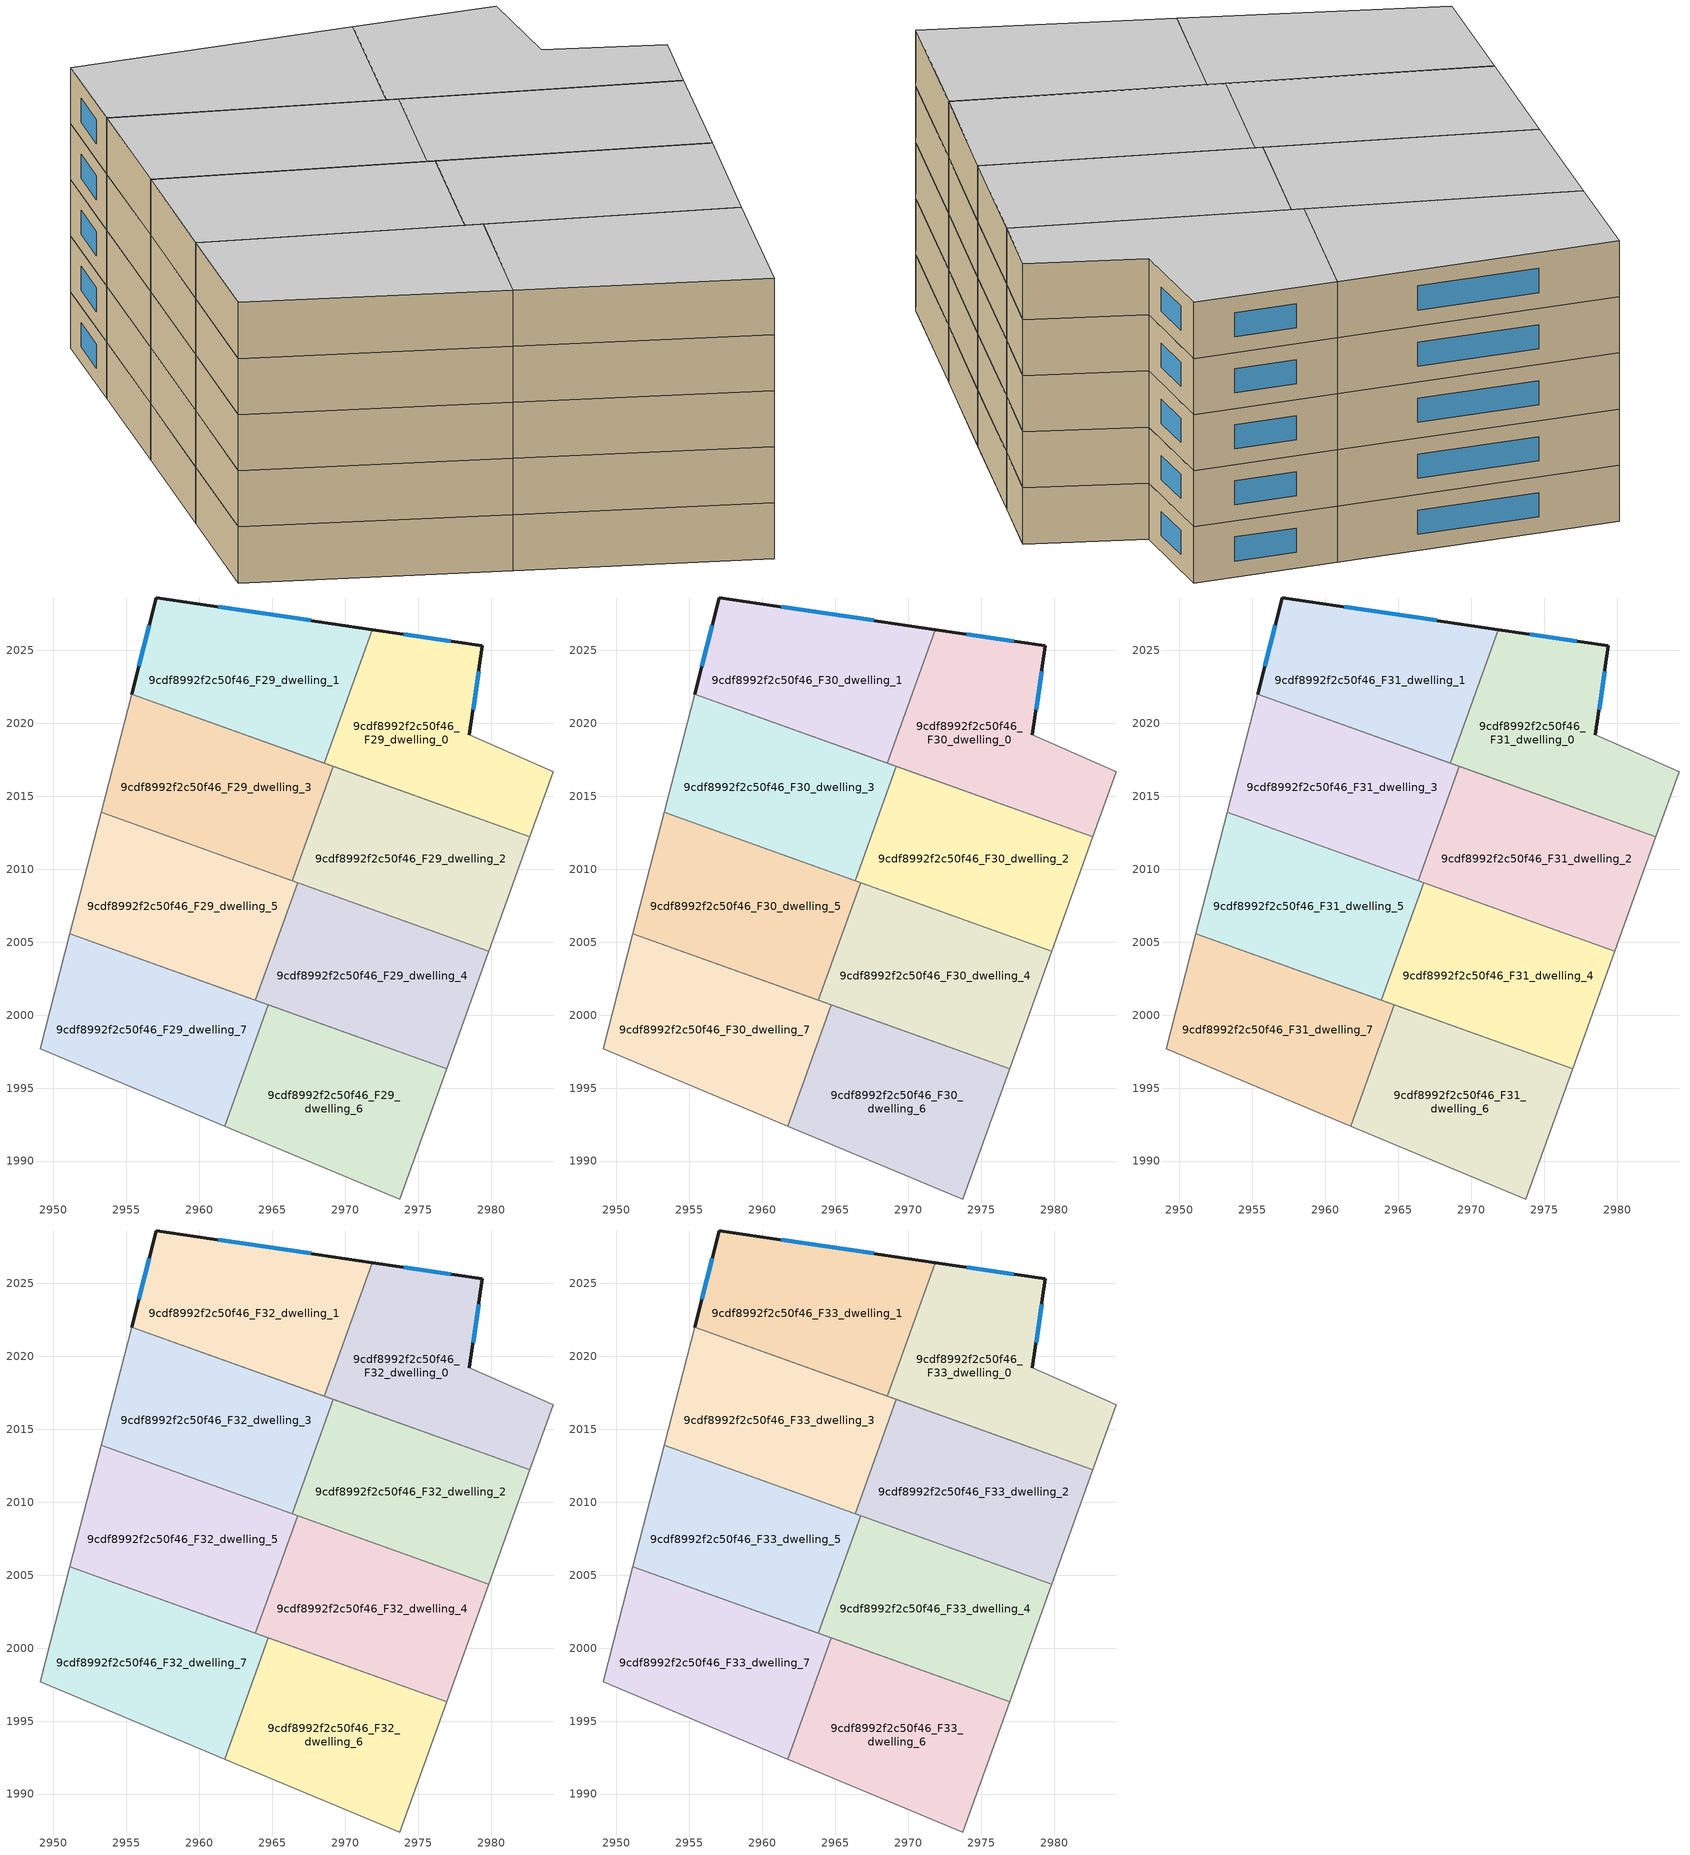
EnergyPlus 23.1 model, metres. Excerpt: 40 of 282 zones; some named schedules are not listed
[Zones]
9cdf8992f2c50f46_F29_dwelling_0
 floor to 9cdf8992f2c50f46_F28_dwelling_0 (EU_floor_Construction): 2979.39,2025.3 2978.5,2019.21 2984.23,2016.69 2982.64,2012.23 2968.57,2017.27 2971.85,2026.42 z87
 wall outside (EU_wall_Construction): 2978.5,2019.21 2979.39,2025.3 2971.85,2026.42 z87:90
 wall adiabatic (EU_wall_Construction): 2968.57,2017.27 2982.64,2012.23 2984.23,2016.69 2978.5,2019.21 z87:90
 wall to 9cdf8992f2c50f46_F29_dwelling_1 (EU_wall_Construction): 2971.85,2026.42 2968.57,2017.27 z87:90
 window (EU_Window_Construction): 2977.24,2025.62 2974.01,2026.1 / 2978.75,2020.95 2979.14,2023.56 z87.86:89.14
9cdf8992f2c50f46_F29_dwelling_1
 floor to 9cdf8992f2c50f46_F28_dwelling_1 (EU_floor_Construction): 2971.85,2026.42 2968.57,2017.27 2955.35,2022.01 2957.05,2028.62 z87
 wall outside (EU_wall_Construction): 2971.85,2026.42 2957.05,2028.62 2955.35,2022.01 z87:90
 wall adiabatic (EU_wall_Construction): 2955.35,2022.01 2968.57,2017.27 z87:90
 window (EU_Window_Construction): 2967.62,2027.05 2961.28,2028 / 2956.57,2026.73 2955.83,2023.9 z87.86:89.14
9cdf8992f2c50f46_F29_dwelling_2
 floor to 9cdf8992f2c50f46_F28_dwelling_2 (EU_floor_Construction): 2982.64,2012.23 2979.83,2004.39 2966.36,2009.21 2969.17,2017.05 z87
 wall adiabatic (EU_wall_Construction): 2966.36,2009.21 2979.83,2004.39 2982.64,2012.23 2969.17,2017.05 z87:90
 wall to 9cdf8992f2c50f46_F29_dwelling_3 (EU_wall_Construction): 2969.17,2017.05 2966.36,2009.21 z87:90
9cdf8992f2c50f46_F29_dwelling_3
 floor to 9cdf8992f2c50f46_F28_dwelling_3 (EU_floor_Construction): 2969.17,2017.05 2966.36,2009.21 2953.26,2013.91 2955.35,2022.01 z87
 wall adiabatic (EU_wall_Construction): 2969.17,2017.05 2955.35,2022.01 2953.26,2013.91 2966.36,2009.21 z87:90
9cdf8992f2c50f46_F29_dwelling_4
 floor to 9cdf8992f2c50f46_F28_dwelling_4 (EU_floor_Construction): 2979.83,2004.39 2976.94,1996.33 2963.84,2001.02 2966.73,2009.08 z87
 wall adiabatic (EU_wall_Construction): 2963.84,2001.02 2976.94,1996.33 2979.83,2004.39 2966.73,2009.08 z87:90
 wall to 9cdf8992f2c50f46_F29_dwelling_5 (EU_wall_Construction): 2966.73,2009.08 2963.84,2001.02 z87:90
9cdf8992f2c50f46_F29_dwelling_5
 floor to 9cdf8992f2c50f46_F28_dwelling_5 (EU_floor_Construction): 2966.73,2009.08 2963.84,2001.02 2951.11,2005.58 2953.26,2013.91 z87
 wall adiabatic (EU_wall_Construction): 2966.73,2009.08 2953.26,2013.91 2951.11,2005.58 2963.84,2001.02 z87:90
9cdf8992f2c50f46_F29_dwelling_6
 floor to 9cdf8992f2c50f46_F28_dwelling_6 (EU_floor_Construction): 2976.94,1996.33 2973.73,1987.37 2961.73,1992.39 2964.71,2000.71 z87
 wall adiabatic (EU_wall_Construction): 2961.73,1992.39 2973.73,1987.37 2976.94,1996.33 2964.71,2000.71 z87:90
 wall to 9cdf8992f2c50f46_F29_dwelling_7 (EU_wall_Construction): 2964.71,2000.71 2961.73,1992.39 z87:90
9cdf8992f2c50f46_F29_dwelling_7
 floor to 9cdf8992f2c50f46_F28_dwelling_7 (EU_floor_Construction): 2964.71,2000.71 2961.73,1992.39 2949.08,1997.68 2951.11,2005.58 z87
 wall adiabatic (EU_wall_Construction): 2964.71,2000.71 2951.11,2005.58 2949.08,1997.68 2961.73,1992.39 z87:90
9cdf8992f2c50f46_F30_dwelling_0
 floor to 9cdf8992f2c50f46_F29_dwelling_0 (EU_floor_Construction): 2979.39,2025.3 2978.5,2019.21 2984.23,2016.69 2982.64,2012.23 2968.57,2017.27 2971.85,2026.42 z90
 wall outside (EU_wall_Construction): 2978.5,2019.21 2979.39,2025.3 2971.85,2026.42 z90:93
 wall adiabatic (EU_wall_Construction): 2968.57,2017.27 2982.64,2012.23 2984.23,2016.69 2978.5,2019.21 z90:93
 wall to 9cdf8992f2c50f46_F30_dwelling_1 (EU_wall_Construction): 2971.85,2026.42 2968.57,2017.27 z90:93
 window (EU_Window_Construction): 2977.24,2025.62 2974.01,2026.1 / 2978.75,2020.95 2979.14,2023.56 z90.86:92.14
9cdf8992f2c50f46_F30_dwelling_1
 floor to 9cdf8992f2c50f46_F29_dwelling_1 (EU_floor_Construction): 2971.85,2026.42 2968.57,2017.27 2955.35,2022.01 2957.05,2028.62 z90
 wall outside (EU_wall_Construction): 2971.85,2026.42 2957.05,2028.62 2955.35,2022.01 z90:93
 wall adiabatic (EU_wall_Construction): 2955.35,2022.01 2968.57,2017.27 z90:93
 window (EU_Window_Construction): 2967.62,2027.05 2961.28,2028 / 2956.57,2026.73 2955.83,2023.9 z90.86:92.14
9cdf8992f2c50f46_F30_dwelling_2
 floor to 9cdf8992f2c50f46_F29_dwelling_2 (EU_floor_Construction): 2982.64,2012.23 2979.83,2004.39 2966.36,2009.21 2969.17,2017.05 z90
 wall adiabatic (EU_wall_Construction): 2966.36,2009.21 2979.83,2004.39 2982.64,2012.23 2969.17,2017.05 z90:93
 wall to 9cdf8992f2c50f46_F30_dwelling_3 (EU_wall_Construction): 2969.17,2017.05 2966.36,2009.21 z90:93
9cdf8992f2c50f46_F30_dwelling_3
 floor to 9cdf8992f2c50f46_F29_dwelling_3 (EU_floor_Construction): 2969.17,2017.05 2966.36,2009.21 2953.26,2013.91 2955.35,2022.01 z90
 wall adiabatic (EU_wall_Construction): 2969.17,2017.05 2955.35,2022.01 2953.26,2013.91 2966.36,2009.21 z90:93
9cdf8992f2c50f46_F30_dwelling_4
 floor to 9cdf8992f2c50f46_F29_dwelling_4 (EU_floor_Construction): 2979.83,2004.39 2976.94,1996.33 2963.84,2001.02 2966.73,2009.08 z90
 wall adiabatic (EU_wall_Construction): 2963.84,2001.02 2976.94,1996.33 2979.83,2004.39 2966.73,2009.08 z90:93
 wall to 9cdf8992f2c50f46_F30_dwelling_5 (EU_wall_Construction): 2966.73,2009.08 2963.84,2001.02 z90:93
9cdf8992f2c50f46_F30_dwelling_5
 floor to 9cdf8992f2c50f46_F29_dwelling_5 (EU_floor_Construction): 2966.73,2009.08 2963.84,2001.02 2951.11,2005.58 2953.26,2013.91 z90
 wall adiabatic (EU_wall_Construction): 2966.73,2009.08 2953.26,2013.91 2951.11,2005.58 2963.84,2001.02 z90:93
9cdf8992f2c50f46_F30_dwelling_6
 floor to 9cdf8992f2c50f46_F29_dwelling_6 (EU_floor_Construction): 2976.94,1996.33 2973.73,1987.37 2961.73,1992.39 2964.71,2000.71 z90
 wall adiabatic (EU_wall_Construction): 2961.73,1992.39 2973.73,1987.37 2976.94,1996.33 2964.71,2000.71 z90:93
 wall to 9cdf8992f2c50f46_F30_dwelling_7 (EU_wall_Construction): 2964.71,2000.71 2961.73,1992.39 z90:93
9cdf8992f2c50f46_F30_dwelling_7
 floor to 9cdf8992f2c50f46_F29_dwelling_7 (EU_floor_Construction): 2964.71,2000.71 2961.73,1992.39 2949.08,1997.68 2951.11,2005.58 z90
 wall adiabatic (EU_wall_Construction): 2964.71,2000.71 2951.11,2005.58 2949.08,1997.68 2961.73,1992.39 z90:93
9cdf8992f2c50f46_F31_dwelling_0
 floor to 9cdf8992f2c50f46_F30_dwelling_0 (EU_floor_Construction): 2979.39,2025.3 2978.5,2019.21 2984.23,2016.69 2982.64,2012.23 2968.57,2017.27 2971.85,2026.42 z93
 wall outside (EU_wall_Construction): 2978.5,2019.21 2979.39,2025.3 2971.85,2026.42 z93:96
 wall adiabatic (EU_wall_Construction): 2968.57,2017.27 2982.64,2012.23 2984.23,2016.69 2978.5,2019.21 z93:96
 wall to 9cdf8992f2c50f46_F31_dwelling_1 (EU_wall_Construction): 2971.85,2026.42 2968.57,2017.27 z93:96
 window (EU_Window_Construction): 2977.24,2025.62 2974.01,2026.1 / 2978.75,2020.95 2979.14,2023.56 z93.86:95.14
9cdf8992f2c50f46_F31_dwelling_1
 floor to 9cdf8992f2c50f46_F30_dwelling_1 (EU_floor_Construction): 2971.85,2026.42 2968.57,2017.27 2955.35,2022.01 2957.05,2028.62 z93
 wall outside (EU_wall_Construction): 2971.85,2026.42 2957.05,2028.62 2955.35,2022.01 z93:96
 wall adiabatic (EU_wall_Construction): 2955.35,2022.01 2968.57,2017.27 z93:96
 window (EU_Window_Construction): 2967.62,2027.05 2961.28,2028 / 2956.57,2026.73 2955.83,2023.9 z93.86:95.14
9cdf8992f2c50f46_F31_dwelling_2
 floor to 9cdf8992f2c50f46_F30_dwelling_2 (EU_floor_Construction): 2982.64,2012.23 2979.83,2004.39 2966.36,2009.21 2969.17,2017.05 z93
 wall adiabatic (EU_wall_Construction): 2966.36,2009.21 2979.83,2004.39 2982.64,2012.23 2969.17,2017.05 z93:96
 wall to 9cdf8992f2c50f46_F31_dwelling_3 (EU_wall_Construction): 2969.17,2017.05 2966.36,2009.21 z93:96
9cdf8992f2c50f46_F31_dwelling_3
 floor to 9cdf8992f2c50f46_F30_dwelling_3 (EU_floor_Construction): 2969.17,2017.05 2966.36,2009.21 2953.26,2013.91 2955.35,2022.01 z93
 wall adiabatic (EU_wall_Construction): 2969.17,2017.05 2955.35,2022.01 2953.26,2013.91 2966.36,2009.21 z93:96
9cdf8992f2c50f46_F31_dwelling_4
 floor to 9cdf8992f2c50f46_F30_dwelling_4 (EU_floor_Construction): 2979.83,2004.39 2976.94,1996.33 2963.84,2001.02 2966.73,2009.08 z93
 wall adiabatic (EU_wall_Construction): 2963.84,2001.02 2976.94,1996.33 2979.83,2004.39 2966.73,2009.08 z93:96
 wall to 9cdf8992f2c50f46_F31_dwelling_5 (EU_wall_Construction): 2966.73,2009.08 2963.84,2001.02 z93:96
9cdf8992f2c50f46_F31_dwelling_5
 floor to 9cdf8992f2c50f46_F30_dwelling_5 (EU_floor_Construction): 2966.73,2009.08 2963.84,2001.02 2951.11,2005.58 2953.26,2013.91 z93
 wall adiabatic (EU_wall_Construction): 2966.73,2009.08 2953.26,2013.91 2951.11,2005.58 2963.84,2001.02 z93:96
9cdf8992f2c50f46_F31_dwelling_6
 floor to 9cdf8992f2c50f46_F30_dwelling_6 (EU_floor_Construction): 2976.94,1996.33 2973.73,1987.37 2961.73,1992.39 2964.71,2000.71 z93
 wall adiabatic (EU_wall_Construction): 2961.73,1992.39 2973.73,1987.37 2976.94,1996.33 2964.71,2000.71 z93:96
 wall to 9cdf8992f2c50f46_F31_dwelling_7 (EU_wall_Construction): 2964.71,2000.71 2961.73,1992.39 z93:96
9cdf8992f2c50f46_F31_dwelling_7
 floor to 9cdf8992f2c50f46_F30_dwelling_7 (EU_floor_Construction): 2964.71,2000.71 2961.73,1992.39 2949.08,1997.68 2951.11,2005.58 z93
 wall adiabatic (EU_wall_Construction): 2964.71,2000.71 2951.11,2005.58 2949.08,1997.68 2961.73,1992.39 z93:96
9cdf8992f2c50f46_F32_dwelling_0
 floor to 9cdf8992f2c50f46_F31_dwelling_0 (EU_floor_Construction): 2979.39,2025.3 2978.5,2019.21 2984.23,2016.69 2982.64,2012.23 2968.57,2017.27 2971.85,2026.42 z96
 wall outside (EU_wall_Construction): 2978.5,2019.21 2979.39,2025.3 2971.85,2026.42 z96:99
 wall adiabatic (EU_wall_Construction): 2968.57,2017.27 2982.64,2012.23 2984.23,2016.69 2978.5,2019.21 z96:99
 wall to 9cdf8992f2c50f46_F32_dwelling_1 (EU_wall_Construction): 2971.85,2026.42 2968.57,2017.27 z96:99
 window (EU_Window_Construction): 2977.24,2025.62 2974.01,2026.1 / 2978.75,2020.95 2979.14,2023.56 z96.86:98.14
9cdf8992f2c50f46_F32_dwelling_1
 floor to 9cdf8992f2c50f46_F31_dwelling_1 (EU_floor_Construction): 2971.85,2026.42 2968.57,2017.27 2955.35,2022.01 2957.05,2028.62 z96
 wall outside (EU_wall_Construction): 2971.85,2026.42 2957.05,2028.62 2955.35,2022.01 z96:99
 wall adiabatic (EU_wall_Construction): 2955.35,2022.01 2968.57,2017.27 z96:99
 window (EU_Window_Construction): 2967.62,2027.05 2961.28,2028 / 2956.57,2026.73 2955.83,2023.9 z96.86:98.14
9cdf8992f2c50f46_F32_dwelling_2
 floor to 9cdf8992f2c50f46_F31_dwelling_2 (EU_floor_Construction): 2982.64,2012.23 2979.83,2004.39 2966.36,2009.21 2969.17,2017.05 z96
 wall adiabatic (EU_wall_Construction): 2966.36,2009.21 2979.83,2004.39 2982.64,2012.23 2969.17,2017.05 z96:99
 wall to 9cdf8992f2c50f46_F32_dwelling_3 (EU_wall_Construction): 2969.17,2017.05 2966.36,2009.21 z96:99
9cdf8992f2c50f46_F32_dwelling_3
 floor to 9cdf8992f2c50f46_F31_dwelling_3 (EU_floor_Construction): 2969.17,2017.05 2966.36,2009.21 2953.26,2013.91 2955.35,2022.01 z96
 wall adiabatic (EU_wall_Construction): 2969.17,2017.05 2955.35,2022.01 2953.26,2013.91 2966.36,2009.21 z96:99
9cdf8992f2c50f46_F32_dwelling_4
 floor to 9cdf8992f2c50f46_F31_dwelling_4 (EU_floor_Construction): 2979.83,2004.39 2976.94,1996.33 2963.84,2001.02 2966.73,2009.08 z96
 wall adiabatic (EU_wall_Construction): 2963.84,2001.02 2976.94,1996.33 2979.83,2004.39 2966.73,2009.08 z96:99
 wall to 9cdf8992f2c50f46_F32_dwelling_5 (EU_wall_Construction): 2966.73,2009.08 2963.84,2001.02 z96:99
9cdf8992f2c50f46_F32_dwelling_5
 floor to 9cdf8992f2c50f46_F31_dwelling_5 (EU_floor_Construction): 2966.73,2009.08 2963.84,2001.02 2951.11,2005.58 2953.26,2013.91 z96
 wall adiabatic (EU_wall_Construction): 2966.73,2009.08 2953.26,2013.91 2951.11,2005.58 2963.84,2001.02 z96:99
9cdf8992f2c50f46_F32_dwelling_6
 floor to 9cdf8992f2c50f46_F31_dwelling_6 (EU_floor_Construction): 2976.94,1996.33 2973.73,1987.37 2961.73,1992.39 2964.71,2000.71 z96
 wall adiabatic (EU_wall_Construction): 2961.73,1992.39 2973.73,1987.37 2976.94,1996.33 2964.71,2000.71 z96:99
 wall to 9cdf8992f2c50f46_F32_dwelling_7 (EU_wall_Construction): 2964.71,2000.71 2961.73,1992.39 z96:99
9cdf8992f2c50f46_F32_dwelling_7
 floor to 9cdf8992f2c50f46_F31_dwelling_7 (EU_floor_Construction): 2964.71,2000.71 2961.73,1992.39 2949.08,1997.68 2951.11,2005.58 z96
 wall adiabatic (EU_wall_Construction): 2964.71,2000.71 2951.11,2005.58 2949.08,1997.68 2961.73,1992.39 z96:99
9cdf8992f2c50f46_F33_dwelling_0
 floor to 9cdf8992f2c50f46_F32_dwelling_0 (EU_floor_Construction): 2979.39,2025.3 2978.5,2019.21 2984.23,2016.69 2982.64,2012.23 2968.57,2017.27 2971.85,2026.42 z99
 wall outside (EU_wall_Construction): 2978.5,2019.21 2979.39,2025.3 2971.85,2026.42 z99:102
 wall adiabatic (EU_wall_Construction): 2968.57,2017.27 2982.64,2012.23 2984.23,2016.69 2978.5,2019.21 z99:102
 wall to 9cdf8992f2c50f46_F33_dwelling_1 (EU_wall_Construction): 2971.85,2026.42 2968.57,2017.27 z99:102
 window (EU_Window_Construction): 2977.24,2025.62 2974.01,2026.1 / 2978.75,2020.95 2979.14,2023.56 z99.86:101.14
 ceiling to 9cdf8992f2c50f46_F34_dwelling_0 (EU_floor_Construction): 2982.64,2012.23 2984.23,2016.69 2978.5,2019.21 2979.39,2025.3 2971.85,2026.42 2968.57,2017.27 z102
9cdf8992f2c50f46_F33_dwelling_1
 floor to 9cdf8992f2c50f46_F32_dwelling_1 (EU_floor_Construction): 2971.85,2026.42 2968.57,2017.27 2955.35,2022.01 2957.05,2028.62 z99
 wall outside (EU_wall_Construction): 2971.85,2026.42 2957.05,2028.62 2955.35,2022.01 z99:102
 wall adiabatic (EU_wall_Construction): 2955.35,2022.01 2968.57,2017.27 z99:102
 window (EU_Window_Construction): 2967.62,2027.05 2961.28,2028 / 2956.57,2026.73 2955.83,2023.9 z99.86:101.14
 ceiling to 9cdf8992f2c50f46_F34_dwelling_1 (EU_floor_Construction): 2968.57,2017.27 2971.85,2026.42 2957.05,2028.62 2955.35,2022.01 z102
9cdf8992f2c50f46_F33_dwelling_2
 floor to 9cdf8992f2c50f46_F32_dwelling_2 (EU_floor_Construction): 2982.64,2012.23 2979.83,2004.39 2966.36,2009.21 2969.17,2017.05 z99
 wall adiabatic (EU_wall_Construction): 2966.36,2009.21 2979.83,2004.39 2982.64,2012.23 2969.17,2017.05 z99:102
 wall to 9cdf8992f2c50f46_F33_dwelling_3 (EU_wall_Construction): 2969.17,2017.05 2966.36,2009.21 z99:102
 ceiling to 9cdf8992f2c50f46_F34_dwelling_2 (EU_floor_Construction): 2979.83,2004.39 2982.64,2012.23 2969.17,2017.05 2966.36,2009.21 z102
9cdf8992f2c50f46_F33_dwelling_3
 floor to 9cdf8992f2c50f46_F32_dwelling_3 (EU_floor_Construction): 2969.17,2017.05 2966.36,2009.21 2953.26,2013.91 2955.35,2022.01 z99
 wall adiabatic (EU_wall_Construction): 2969.17,2017.05 2955.35,2022.01 2953.26,2013.91 2966.36,2009.21 z99:102
 ceiling to 9cdf8992f2c50f46_F34_dwelling_3 (EU_floor_Construction): 2966.36,2009.21 2969.17,2017.05 2955.35,2022.01 2953.26,2013.91 z102
9cdf8992f2c50f46_F33_dwelling_4
 floor to 9cdf8992f2c50f46_F32_dwelling_4 (EU_floor_Construction): 2979.83,2004.39 2976.94,1996.33 2963.84,2001.02 2966.73,2009.08 z99
 wall adiabatic (EU_wall_Construction): 2963.84,2001.02 2976.94,1996.33 2979.83,2004.39 2966.73,2009.08 z99:102
 wall to 9cdf8992f2c50f46_F33_dwelling_5 (EU_wall_Construction): 2966.73,2009.08 2963.84,2001.02 z99:102
 ceiling to 9cdf8992f2c50f46_F34_dwelling_4 (EU_floor_Construction): 2976.94,1996.33 2979.83,2004.39 2966.73,2009.08 2963.84,2001.02 z102
9cdf8992f2c50f46_F33_dwelling_5
 floor to 9cdf8992f2c50f46_F32_dwelling_5 (EU_floor_Construction): 2966.73,2009.08 2963.84,2001.02 2951.11,2005.58 2953.26,2013.91 z99
 wall adiabatic (EU_wall_Construction): 2966.73,2009.08 2953.26,2013.91 2951.11,2005.58 2963.84,2001.02 z99:102
 ceiling to 9cdf8992f2c50f46_F34_dwelling_5 (EU_floor_Construction): 2963.84,2001.02 2966.73,2009.08 2953.26,2013.91 2951.11,2005.58 z102
9cdf8992f2c50f46_F33_dwelling_6
 floor to 9cdf8992f2c50f46_F32_dwelling_6 (EU_floor_Construction): 2976.94,1996.33 2973.73,1987.37 2961.73,1992.39 2964.71,2000.71 z99
 wall adiabatic (EU_wall_Construction): 2961.73,1992.39 2973.73,1987.37 2976.94,1996.33 2964.71,2000.71 z99:102
 wall to 9cdf8992f2c50f46_F33_dwelling_7 (EU_wall_Construction): 2964.71,2000.71 2961.73,1992.39 z99:102
 ceiling to 9cdf8992f2c50f46_F34_dwelling_6 (EU_floor_Construction): 2973.73,1987.37 2976.94,1996.33 2964.71,2000.71 2961.73,1992.39 z102
9cdf8992f2c50f46_F33_dwelling_7
 floor to 9cdf8992f2c50f46_F32_dwelling_7 (EU_floor_Construction): 2964.71,2000.71 2961.73,1992.39 2949.08,1997.68 2951.11,2005.58 z99
 wall adiabatic (EU_wall_Construction): 2964.71,2000.71 2951.11,2005.58 2949.08,1997.68 2961.73,1992.39 z99:102
 ceiling to 9cdf8992f2c50f46_F34_dwelling_7 (EU_floor_Construction): 2961.73,1992.39 2964.71,2000.71 2951.11,2005.58 2949.08,1997.68 z102
[Building]
EU S2 Campaign: North Axis=0; Terrain=City; Solar Distribution=FullExterior
[Site:Location]
Helsinki-Vantaa.AP: Latitude=60.317; Longitude=24.963; Time Zone=2; Elevation=54.6
[SizingPeriod:WeatherFileDays]
AnnualSizingPeriod: Begin Month=1; Begin Day of Month=1; End Month=12; End Day of Month=31; Day of Week for Start Day=Monday; Use Weather File Daylight Saving Period=No; Use Weather File Rain and Snow Indicators=No
[MATERIAL]
EU_InternalMass_Material: Roughness=MediumRough; Thickness=0.1; Conductivity=1; Density=1800; Specific Heat=900; Thermal Absorptance=0.9; Solar Absorptance=0.7; Visible Absorptance=0.7
[MATERIAL:NOMASS] Roughness=MediumRough; Thermal Absorptance=0.9; Solar Absorptance=0.7; Visible Absorptance=0.7
Name | Thermal Resistance
EU_wall_NoMass | 5.91765
EU_floor_NoMass | 6.2875
[WINDOWMATERIAL:SIMPLEGLAZINGSYSTEM]
EU_Window_SimpleGlazing: UFactor=0.994035; Solar Heat Gain Coefficient=0.7; Visible Transmittance=0.7
[CONSTRUCTION]
EU_wall_Construction: EU_wall_NoMass
EU_floor_Construction: EU_floor_NoMass
EU_Window_Construction: EU_Window_SimpleGlazing
EU_InternalMass_Construction: EU_InternalMass_Material
[ZONE] Type=1; Multiplier=1; Ceiling Height=autocalculate; Floor Area=autocalculate; Part of Total Floor Area=Yes
Name | Volume
9cdf8992f2c50f46_F29_dwelling_0; 9cdf8992f2c50f46_F30_dwelling_0; 9cdf8992f2c50f46_F31_dwelling_0; 9cdf8992f2c50f46_F32_dwelling_0; 9cdf8992f2c50f46_F33_dwelling_0 | 357.466
9cdf8992f2c50f46_F29_dwelling_1; 9cdf8992f2c50f46_F30_dwelling_1; 9cdf8992f2c50f46_F31_dwelling_1; 9cdf8992f2c50f46_F32_dwelling_1; 9cdf8992f2c50f46_F33_dwelling_1 | 357.464
9cdf8992f2c50f46_F29_dwelling_2; 9cdf8992f2c50f46_F30_dwelling_2; 9cdf8992f2c50f46_F31_dwelling_2; 9cdf8992f2c50f46_F32_dwelling_2; 9cdf8992f2c50f46_F33_dwelling_2 | 357.456
9cdf8992f2c50f46_F29_dwelling_3; 9cdf8992f2c50f46_F30_dwelling_3; 9cdf8992f2c50f46_F31_dwelling_3; 9cdf8992f2c50f46_F32_dwelling_3; 9cdf8992f2c50f46_F33_dwelling_3 | 357.463
9cdf8992f2c50f46_F29_dwelling_4; 9cdf8992f2c50f46_F30_dwelling_4; 9cdf8992f2c50f46_F31_dwelling_4; 9cdf8992f2c50f46_F32_dwelling_4; 9cdf8992f2c50f46_F33_dwelling_4 | 357.469
9cdf8992f2c50f46_F29_dwelling_5; 9cdf8992f2c50f46_F30_dwelling_5; 9cdf8992f2c50f46_F31_dwelling_5; 9cdf8992f2c50f46_F32_dwelling_5; 9cdf8992f2c50f46_F33_dwelling_5 | 357.488
9cdf8992f2c50f46_F29_dwelling_6; 9cdf8992f2c50f46_F30_dwelling_6; 9cdf8992f2c50f46_F31_dwelling_6; 9cdf8992f2c50f46_F32_dwelling_6; 9cdf8992f2c50f46_F33_dwelling_6 | 357.472
9cdf8992f2c50f46_F29_dwelling_7; 9cdf8992f2c50f46_F30_dwelling_7; 9cdf8992f2c50f46_F31_dwelling_7; 9cdf8992f2c50f46_F32_dwelling_7; 9cdf8992f2c50f46_F33_dwelling_7 | 357.478
[INTERNALMASS] Construction=EU_InternalMass_Construction
Name | Zone or ZoneList | Surface Area
9cdf8992f2c50f46_F29_dwelling_0_EU_InternalMass | 9cdf8992f2c50f46_F29_dwelling_0 | 119.155
9cdf8992f2c50f46_F29_dwelling_1_EU_InternalMass | 9cdf8992f2c50f46_F29_dwelling_1 | 119.155
9cdf8992f2c50f46_F29_dwelling_2_EU_InternalMass | 9cdf8992f2c50f46_F29_dwelling_2 | 119.15
9cdf8992f2c50f46_F29_dwelling_3_EU_InternalMass | 9cdf8992f2c50f46_F29_dwelling_3 | 119.157
9cdf8992f2c50f46_F29_dwelling_4_EU_InternalMass | 9cdf8992f2c50f46_F29_dwelling_4 | 119.157
9cdf8992f2c50f46_F29_dwelling_5_EU_InternalMass | 9cdf8992f2c50f46_F29_dwelling_5 | 119.163
9cdf8992f2c50f46_F29_dwelling_6_EU_InternalMass | 9cdf8992f2c50f46_F29_dwelling_6 | 119.156
9cdf8992f2c50f46_F29_dwelling_7_EU_InternalMass | 9cdf8992f2c50f46_F29_dwelling_7 | 119.159
9cdf8992f2c50f46_F30_dwelling_0_EU_InternalMass | 9cdf8992f2c50f46_F30_dwelling_0 | 119.155
9cdf8992f2c50f46_F30_dwelling_1_EU_InternalMass | 9cdf8992f2c50f46_F30_dwelling_1 | 119.155
9cdf8992f2c50f46_F30_dwelling_2_EU_InternalMass | 9cdf8992f2c50f46_F30_dwelling_2 | 119.15
9cdf8992f2c50f46_F30_dwelling_3_EU_InternalMass | 9cdf8992f2c50f46_F30_dwelling_3 | 119.157
9cdf8992f2c50f46_F30_dwelling_4_EU_InternalMass | 9cdf8992f2c50f46_F30_dwelling_4 | 119.157
9cdf8992f2c50f46_F30_dwelling_5_EU_InternalMass | 9cdf8992f2c50f46_F30_dwelling_5 | 119.163
9cdf8992f2c50f46_F30_dwelling_6_EU_InternalMass | 9cdf8992f2c50f46_F30_dwelling_6 | 119.156
9cdf8992f2c50f46_F30_dwelling_7_EU_InternalMass | 9cdf8992f2c50f46_F30_dwelling_7 | 119.159
9cdf8992f2c50f46_F31_dwelling_0_EU_InternalMass | 9cdf8992f2c50f46_F31_dwelling_0 | 119.155
9cdf8992f2c50f46_F31_dwelling_1_EU_InternalMass | 9cdf8992f2c50f46_F31_dwelling_1 | 119.155
9cdf8992f2c50f46_F31_dwelling_2_EU_InternalMass | 9cdf8992f2c50f46_F31_dwelling_2 | 119.15
9cdf8992f2c50f46_F31_dwelling_3_EU_InternalMass | 9cdf8992f2c50f46_F31_dwelling_3 | 119.157
9cdf8992f2c50f46_F31_dwelling_4_EU_InternalMass | 9cdf8992f2c50f46_F31_dwelling_4 | 119.157
9cdf8992f2c50f46_F31_dwelling_5_EU_InternalMass | 9cdf8992f2c50f46_F31_dwelling_5 | 119.163
9cdf8992f2c50f46_F31_dwelling_6_EU_InternalMass | 9cdf8992f2c50f46_F31_dwelling_6 | 119.156
9cdf8992f2c50f46_F31_dwelling_7_EU_InternalMass | 9cdf8992f2c50f46_F31_dwelling_7 | 119.159
9cdf8992f2c50f46_F32_dwelling_0_EU_InternalMass | 9cdf8992f2c50f46_F32_dwelling_0 | 119.155
9cdf8992f2c50f46_F32_dwelling_1_EU_InternalMass | 9cdf8992f2c50f46_F32_dwelling_1 | 119.155
9cdf8992f2c50f46_F32_dwelling_2_EU_InternalMass | 9cdf8992f2c50f46_F32_dwelling_2 | 119.15
9cdf8992f2c50f46_F32_dwelling_3_EU_InternalMass | 9cdf8992f2c50f46_F32_dwelling_3 | 119.157
9cdf8992f2c50f46_F32_dwelling_4_EU_InternalMass | 9cdf8992f2c50f46_F32_dwelling_4 | 119.157
9cdf8992f2c50f46_F32_dwelling_5_EU_InternalMass | 9cdf8992f2c50f46_F32_dwelling_5 | 119.163
9cdf8992f2c50f46_F32_dwelling_6_EU_InternalMass | 9cdf8992f2c50f46_F32_dwelling_6 | 119.156
9cdf8992f2c50f46_F32_dwelling_7_EU_InternalMass | 9cdf8992f2c50f46_F32_dwelling_7 | 119.159
9cdf8992f2c50f46_F33_dwelling_0_EU_InternalMass | 9cdf8992f2c50f46_F33_dwelling_0 | 119.155
9cdf8992f2c50f46_F33_dwelling_1_EU_InternalMass | 9cdf8992f2c50f46_F33_dwelling_1 | 119.155
9cdf8992f2c50f46_F33_dwelling_2_EU_InternalMass | 9cdf8992f2c50f46_F33_dwelling_2 | 119.15
9cdf8992f2c50f46_F33_dwelling_3_EU_InternalMass | 9cdf8992f2c50f46_F33_dwelling_3 | 119.157
9cdf8992f2c50f46_F33_dwelling_4_EU_InternalMass | 9cdf8992f2c50f46_F33_dwelling_4 | 119.157
9cdf8992f2c50f46_F33_dwelling_5_EU_InternalMass | 9cdf8992f2c50f46_F33_dwelling_5 | 119.163
9cdf8992f2c50f46_F33_dwelling_6_EU_InternalMass | 9cdf8992f2c50f46_F33_dwelling_6 | 119.156
9cdf8992f2c50f46_F33_dwelling_7_EU_InternalMass | 9cdf8992f2c50f46_F33_dwelling_7 | 119.159
[OTHEREQUIPMENT] Fuel Type=Electricity; Design Level Calculation Method=Watts/Area; Power per Zone Floor Area=1; Fraction Latent=0; Fraction Radiant=0; Fraction Lost=0; Carbon Dioxide Generation Rate=0; EndUse Subcategory=EU_Step8_InternalGains
Name | Zone or ZoneList or Space or SpaceList | Schedule
EU_Step8_InternalGain_9cdf8992f2c50f46_F29_dwelling_0_f000 | 9cdf8992f2c50f46_F29_dwelling_0 | EU_Step8_GainSchedule_9cdf8992f2c50f46_F29_dwelling_0_f000
EU_Step8_InternalGain_9cdf8992f2c50f46_F29_dwelling_1_f000 | 9cdf8992f2c50f46_F29_dwelling_1 | EU_Step8_GainSchedule_9cdf8992f2c50f46_F29_dwelling_1_f000
EU_Step8_InternalGain_9cdf8992f2c50f46_F29_dwelling_2_f000 | 9cdf8992f2c50f46_F29_dwelling_2 | EU_Step8_GainSchedule_9cdf8992f2c50f46_F29_dwelling_2_f000
EU_Step8_InternalGain_9cdf8992f2c50f46_F29_dwelling_3_f000 | 9cdf8992f2c50f46_F29_dwelling_3 | EU_Step8_GainSchedule_9cdf8992f2c50f46_F29_dwelling_3_f000
EU_Step8_InternalGain_9cdf8992f2c50f46_F29_dwelling_4_f000 | 9cdf8992f2c50f46_F29_dwelling_4 | EU_Step8_GainSchedule_9cdf8992f2c50f46_F29_dwelling_4_f000
EU_Step8_InternalGain_9cdf8992f2c50f46_F29_dwelling_5_f000 | 9cdf8992f2c50f46_F29_dwelling_5 | EU_Step8_GainSchedule_9cdf8992f2c50f46_F29_dwelling_5_f000
EU_Step8_InternalGain_9cdf8992f2c50f46_F29_dwelling_6_f000 | 9cdf8992f2c50f46_F29_dwelling_6 | EU_Step8_GainSchedule_9cdf8992f2c50f46_F29_dwelling_6_f000
EU_Step8_InternalGain_9cdf8992f2c50f46_F29_dwelling_7_f000 | 9cdf8992f2c50f46_F29_dwelling_7 | EU_Step8_GainSchedule_9cdf8992f2c50f46_F29_dwelling_7_f000
EU_Step8_InternalGain_9cdf8992f2c50f46_F30_dwelling_0_f000 | 9cdf8992f2c50f46_F30_dwelling_0 | EU_Step8_GainSchedule_9cdf8992f2c50f46_F30_dwelling_0_f000
EU_Step8_InternalGain_9cdf8992f2c50f46_F30_dwelling_1_f000 | 9cdf8992f2c50f46_F30_dwelling_1 | EU_Step8_GainSchedule_9cdf8992f2c50f46_F30_dwelling_1_f000
EU_Step8_InternalGain_9cdf8992f2c50f46_F30_dwelling_2_f000 | 9cdf8992f2c50f46_F30_dwelling_2 | EU_Step8_GainSchedule_9cdf8992f2c50f46_F30_dwelling_2_f000
EU_Step8_InternalGain_9cdf8992f2c50f46_F30_dwelling_3_f000 | 9cdf8992f2c50f46_F30_dwelling_3 | EU_Step8_GainSchedule_9cdf8992f2c50f46_F30_dwelling_3_f000
EU_Step8_InternalGain_9cdf8992f2c50f46_F30_dwelling_4_f000 | 9cdf8992f2c50f46_F30_dwelling_4 | EU_Step8_GainSchedule_9cdf8992f2c50f46_F30_dwelling_4_f000
EU_Step8_InternalGain_9cdf8992f2c50f46_F30_dwelling_5_f000 | 9cdf8992f2c50f46_F30_dwelling_5 | EU_Step8_GainSchedule_9cdf8992f2c50f46_F30_dwelling_5_f000
EU_Step8_InternalGain_9cdf8992f2c50f46_F30_dwelling_6_f000 | 9cdf8992f2c50f46_F30_dwelling_6 | EU_Step8_GainSchedule_9cdf8992f2c50f46_F30_dwelling_6_f000
EU_Step8_InternalGain_9cdf8992f2c50f46_F30_dwelling_7_f000 | 9cdf8992f2c50f46_F30_dwelling_7 | EU_Step8_GainSchedule_9cdf8992f2c50f46_F30_dwelling_7_f000
EU_Step8_InternalGain_9cdf8992f2c50f46_F31_dwelling_0_f000 | 9cdf8992f2c50f46_F31_dwelling_0 | EU_Step8_GainSchedule_9cdf8992f2c50f46_F31_dwelling_0_f000
EU_Step8_InternalGain_9cdf8992f2c50f46_F31_dwelling_1_f000 | 9cdf8992f2c50f46_F31_dwelling_1 | EU_Step8_GainSchedule_9cdf8992f2c50f46_F31_dwelling_1_f000
EU_Step8_InternalGain_9cdf8992f2c50f46_F31_dwelling_2_f000 | 9cdf8992f2c50f46_F31_dwelling_2 | EU_Step8_GainSchedule_9cdf8992f2c50f46_F31_dwelling_2_f000
EU_Step8_InternalGain_9cdf8992f2c50f46_F31_dwelling_3_f000 | 9cdf8992f2c50f46_F31_dwelling_3 | EU_Step8_GainSchedule_9cdf8992f2c50f46_F31_dwelling_3_f000
EU_Step8_InternalGain_9cdf8992f2c50f46_F31_dwelling_4_f000 | 9cdf8992f2c50f46_F31_dwelling_4 | EU_Step8_GainSchedule_9cdf8992f2c50f46_F31_dwelling_4_f000
EU_Step8_InternalGain_9cdf8992f2c50f46_F31_dwelling_5_f000 | 9cdf8992f2c50f46_F31_dwelling_5 | EU_Step8_GainSchedule_9cdf8992f2c50f46_F31_dwelling_5_f000
EU_Step8_InternalGain_9cdf8992f2c50f46_F31_dwelling_6_f000 | 9cdf8992f2c50f46_F31_dwelling_6 | EU_Step8_GainSchedule_9cdf8992f2c50f46_F31_dwelling_6_f000
EU_Step8_InternalGain_9cdf8992f2c50f46_F31_dwelling_7_f000 | 9cdf8992f2c50f46_F31_dwelling_7 | EU_Step8_GainSchedule_9cdf8992f2c50f46_F31_dwelling_7_f000
EU_Step8_InternalGain_9cdf8992f2c50f46_F32_dwelling_0_f000 | 9cdf8992f2c50f46_F32_dwelling_0 | EU_Step8_GainSchedule_9cdf8992f2c50f46_F32_dwelling_0_f000
EU_Step8_InternalGain_9cdf8992f2c50f46_F32_dwelling_1_f000 | 9cdf8992f2c50f46_F32_dwelling_1 | EU_Step8_GainSchedule_9cdf8992f2c50f46_F32_dwelling_1_f000
EU_Step8_InternalGain_9cdf8992f2c50f46_F32_dwelling_2_f000 | 9cdf8992f2c50f46_F32_dwelling_2 | EU_Step8_GainSchedule_9cdf8992f2c50f46_F32_dwelling_2_f000
EU_Step8_InternalGain_9cdf8992f2c50f46_F32_dwelling_3_f000 | 9cdf8992f2c50f46_F32_dwelling_3 | EU_Step8_GainSchedule_9cdf8992f2c50f46_F32_dwelling_3_f000
EU_Step8_InternalGain_9cdf8992f2c50f46_F32_dwelling_4_f000 | 9cdf8992f2c50f46_F32_dwelling_4 | EU_Step8_GainSchedule_9cdf8992f2c50f46_F32_dwelling_4_f000
EU_Step8_InternalGain_9cdf8992f2c50f46_F32_dwelling_5_f000 | 9cdf8992f2c50f46_F32_dwelling_5 | EU_Step8_GainSchedule_9cdf8992f2c50f46_F32_dwelling_5_f000
EU_Step8_InternalGain_9cdf8992f2c50f46_F32_dwelling_6_f000 | 9cdf8992f2c50f46_F32_dwelling_6 | EU_Step8_GainSchedule_9cdf8992f2c50f46_F32_dwelling_6_f000
EU_Step8_InternalGain_9cdf8992f2c50f46_F32_dwelling_7_f000 | 9cdf8992f2c50f46_F32_dwelling_7 | EU_Step8_GainSchedule_9cdf8992f2c50f46_F32_dwelling_7_f000
EU_Step8_InternalGain_9cdf8992f2c50f46_F33_dwelling_0_f000 | 9cdf8992f2c50f46_F33_dwelling_0 | EU_Step8_GainSchedule_9cdf8992f2c50f46_F33_dwelling_0_f000
EU_Step8_InternalGain_9cdf8992f2c50f46_F33_dwelling_1_f000 | 9cdf8992f2c50f46_F33_dwelling_1 | EU_Step8_GainSchedule_9cdf8992f2c50f46_F33_dwelling_1_f000
EU_Step8_InternalGain_9cdf8992f2c50f46_F33_dwelling_2_f000 | 9cdf8992f2c50f46_F33_dwelling_2 | EU_Step8_GainSchedule_9cdf8992f2c50f46_F33_dwelling_2_f000
EU_Step8_InternalGain_9cdf8992f2c50f46_F33_dwelling_3_f000 | 9cdf8992f2c50f46_F33_dwelling_3 | EU_Step8_GainSchedule_9cdf8992f2c50f46_F33_dwelling_3_f000
EU_Step8_InternalGain_9cdf8992f2c50f46_F33_dwelling_4_f000 | 9cdf8992f2c50f46_F33_dwelling_4 | EU_Step8_GainSchedule_9cdf8992f2c50f46_F33_dwelling_4_f000
EU_Step8_InternalGain_9cdf8992f2c50f46_F33_dwelling_5_f000 | 9cdf8992f2c50f46_F33_dwelling_5 | EU_Step8_GainSchedule_9cdf8992f2c50f46_F33_dwelling_5_f000
EU_Step8_InternalGain_9cdf8992f2c50f46_F33_dwelling_6_f000 | 9cdf8992f2c50f46_F33_dwelling_6 | EU_Step8_GainSchedule_9cdf8992f2c50f46_F33_dwelling_6_f000
EU_Step8_InternalGain_9cdf8992f2c50f46_F33_dwelling_7_f000 | 9cdf8992f2c50f46_F33_dwelling_7 | EU_Step8_GainSchedule_9cdf8992f2c50f46_F33_dwelling_7_f000
[ZONEVENTILATION:DESIGNFLOWRATE] Schedule=EU_AlwaysOn; Design Flow Rate Calculation Method=AirChanges/Hour; Air Changes per Hour=0.596421; Ventilation Type=Natural; Fan Pressure Rise=0; Fan Total Efficiency=1; Constant Term Coefficient=1; Temperature Term Coefficient=0; Velocity Term Coefficient=0; Velocity Squared Term Coefficient=0; Minimum Indoor Temperature=-100; Maximum Indoor Temperature=100; Delta Temperature=-100; Minimum Outdoor Temperature=-100; Maximum Outdoor Temperature=100; Maximum Wind Speed=40
Name | Zone or ZoneList or Space or SpaceList
EU_ConstantAir_9cdf8992f2c50f46_F29_dwelling_0 | 9cdf8992f2c50f46_F29_dwelling_0
EU_ConstantAir_9cdf8992f2c50f46_F29_dwelling_1 | 9cdf8992f2c50f46_F29_dwelling_1
EU_ConstantAir_9cdf8992f2c50f46_F29_dwelling_2 | 9cdf8992f2c50f46_F29_dwelling_2
EU_ConstantAir_9cdf8992f2c50f46_F29_dwelling_3 | 9cdf8992f2c50f46_F29_dwelling_3
EU_ConstantAir_9cdf8992f2c50f46_F29_dwelling_4 | 9cdf8992f2c50f46_F29_dwelling_4
EU_ConstantAir_9cdf8992f2c50f46_F29_dwelling_5 | 9cdf8992f2c50f46_F29_dwelling_5
EU_ConstantAir_9cdf8992f2c50f46_F29_dwelling_6 | 9cdf8992f2c50f46_F29_dwelling_6
EU_ConstantAir_9cdf8992f2c50f46_F29_dwelling_7 | 9cdf8992f2c50f46_F29_dwelling_7
EU_ConstantAir_9cdf8992f2c50f46_F30_dwelling_0 | 9cdf8992f2c50f46_F30_dwelling_0
EU_ConstantAir_9cdf8992f2c50f46_F30_dwelling_1 | 9cdf8992f2c50f46_F30_dwelling_1
EU_ConstantAir_9cdf8992f2c50f46_F30_dwelling_2 | 9cdf8992f2c50f46_F30_dwelling_2
EU_ConstantAir_9cdf8992f2c50f46_F30_dwelling_3 | 9cdf8992f2c50f46_F30_dwelling_3
EU_ConstantAir_9cdf8992f2c50f46_F30_dwelling_4 | 9cdf8992f2c50f46_F30_dwelling_4
EU_ConstantAir_9cdf8992f2c50f46_F30_dwelling_5 | 9cdf8992f2c50f46_F30_dwelling_5
EU_ConstantAir_9cdf8992f2c50f46_F30_dwelling_6 | 9cdf8992f2c50f46_F30_dwelling_6
EU_ConstantAir_9cdf8992f2c50f46_F30_dwelling_7 | 9cdf8992f2c50f46_F30_dwelling_7
EU_ConstantAir_9cdf8992f2c50f46_F31_dwelling_0 | 9cdf8992f2c50f46_F31_dwelling_0
EU_ConstantAir_9cdf8992f2c50f46_F31_dwelling_1 | 9cdf8992f2c50f46_F31_dwelling_1
EU_ConstantAir_9cdf8992f2c50f46_F31_dwelling_2 | 9cdf8992f2c50f46_F31_dwelling_2
EU_ConstantAir_9cdf8992f2c50f46_F31_dwelling_3 | 9cdf8992f2c50f46_F31_dwelling_3
EU_ConstantAir_9cdf8992f2c50f46_F31_dwelling_4 | 9cdf8992f2c50f46_F31_dwelling_4
EU_ConstantAir_9cdf8992f2c50f46_F31_dwelling_5 | 9cdf8992f2c50f46_F31_dwelling_5
EU_ConstantAir_9cdf8992f2c50f46_F31_dwelling_6 | 9cdf8992f2c50f46_F31_dwelling_6
EU_ConstantAir_9cdf8992f2c50f46_F31_dwelling_7 | 9cdf8992f2c50f46_F31_dwelling_7
EU_ConstantAir_9cdf8992f2c50f46_F32_dwelling_0 | 9cdf8992f2c50f46_F32_dwelling_0
EU_ConstantAir_9cdf8992f2c50f46_F32_dwelling_1 | 9cdf8992f2c50f46_F32_dwelling_1
EU_ConstantAir_9cdf8992f2c50f46_F32_dwelling_2 | 9cdf8992f2c50f46_F32_dwelling_2
EU_ConstantAir_9cdf8992f2c50f46_F32_dwelling_3 | 9cdf8992f2c50f46_F32_dwelling_3
EU_ConstantAir_9cdf8992f2c50f46_F32_dwelling_4 | 9cdf8992f2c50f46_F32_dwelling_4
EU_ConstantAir_9cdf8992f2c50f46_F32_dwelling_5 | 9cdf8992f2c50f46_F32_dwelling_5
EU_ConstantAir_9cdf8992f2c50f46_F32_dwelling_6 | 9cdf8992f2c50f46_F32_dwelling_6
EU_ConstantAir_9cdf8992f2c50f46_F32_dwelling_7 | 9cdf8992f2c50f46_F32_dwelling_7
EU_ConstantAir_9cdf8992f2c50f46_F33_dwelling_0 | 9cdf8992f2c50f46_F33_dwelling_0
EU_ConstantAir_9cdf8992f2c50f46_F33_dwelling_1 | 9cdf8992f2c50f46_F33_dwelling_1
EU_ConstantAir_9cdf8992f2c50f46_F33_dwelling_2 | 9cdf8992f2c50f46_F33_dwelling_2
EU_ConstantAir_9cdf8992f2c50f46_F33_dwelling_3 | 9cdf8992f2c50f46_F33_dwelling_3
EU_ConstantAir_9cdf8992f2c50f46_F33_dwelling_4 | 9cdf8992f2c50f46_F33_dwelling_4
EU_ConstantAir_9cdf8992f2c50f46_F33_dwelling_5 | 9cdf8992f2c50f46_F33_dwelling_5
EU_ConstantAir_9cdf8992f2c50f46_F33_dwelling_6 | 9cdf8992f2c50f46_F33_dwelling_6
EU_ConstantAir_9cdf8992f2c50f46_F33_dwelling_7 | 9cdf8992f2c50f46_F33_dwelling_7
[HVACTEMPLATE:ZONE:IDEALLOADSAIRSYSTEM] System Availability Schedule=EU_AlwaysOn; Maximum Heating Supply Air Temperature=50; Minimum Cooling Supply Air Temperature=13; Maximum Heating Supply Air Humidity Ratio=0.0156; Minimum Cooling Supply Air Humidity Ratio=0.0077; Heating Limit=NoLimit; Cooling Limit=NoLimit; Heating Availability Schedule=EU_AlwaysOn; Cooling Availability Schedule=EU_CoolingOff; Dehumidification Control Type=ConstantSensibleHeatRatio; Cooling Sensible Heat Ratio=0.7; Dehumidification Setpoint=60; Humidification Control Type=None; Humidification Setpoint=30; Outdoor Air Method=None; Outdoor Air Flow Rate per Person=0.00944; Outdoor Air Flow Rate per Zone Floor Area=0; Outdoor Air Flow Rate per Zone=0; Demand Controlled Ventilation Type=None; Outdoor Air Economizer Type=NoEconomizer; Heat Recovery Type=None; Sensible Heat Recovery Effectiveness=0.7; Latent Heat Recovery Effectiveness=0.65
Name | Template Thermostat
9cdf8992f2c50f46_F29_dwelling_0 | EU_HeatOnly_9cdf8992f2c50f46_F29_dwelling_0
9cdf8992f2c50f46_F29_dwelling_1 | EU_HeatOnly_9cdf8992f2c50f46_F29_dwelling_1
9cdf8992f2c50f46_F29_dwelling_2 | EU_HeatOnly_9cdf8992f2c50f46_F29_dwelling_2
9cdf8992f2c50f46_F29_dwelling_3 | EU_HeatOnly_9cdf8992f2c50f46_F29_dwelling_3
9cdf8992f2c50f46_F29_dwelling_4 | EU_HeatOnly_9cdf8992f2c50f46_F29_dwelling_4
9cdf8992f2c50f46_F29_dwelling_5 | EU_HeatOnly_9cdf8992f2c50f46_F29_dwelling_5
9cdf8992f2c50f46_F29_dwelling_6 | EU_HeatOnly_9cdf8992f2c50f46_F29_dwelling_6
9cdf8992f2c50f46_F29_dwelling_7 | EU_HeatOnly_9cdf8992f2c50f46_F29_dwelling_7
9cdf8992f2c50f46_F30_dwelling_0 | EU_HeatOnly_9cdf8992f2c50f46_F30_dwelling_0
9cdf8992f2c50f46_F30_dwelling_1 | EU_HeatOnly_9cdf8992f2c50f46_F30_dwelling_1
9cdf8992f2c50f46_F30_dwelling_2 | EU_HeatOnly_9cdf8992f2c50f46_F30_dwelling_2
9cdf8992f2c50f46_F30_dwelling_3 | EU_HeatOnly_9cdf8992f2c50f46_F30_dwelling_3
9cdf8992f2c50f46_F30_dwelling_4 | EU_HeatOnly_9cdf8992f2c50f46_F30_dwelling_4
9cdf8992f2c50f46_F30_dwelling_5 | EU_HeatOnly_9cdf8992f2c50f46_F30_dwelling_5
9cdf8992f2c50f46_F30_dwelling_6 | EU_HeatOnly_9cdf8992f2c50f46_F30_dwelling_6
9cdf8992f2c50f46_F30_dwelling_7 | EU_HeatOnly_9cdf8992f2c50f46_F30_dwelling_7
9cdf8992f2c50f46_F31_dwelling_0 | EU_HeatOnly_9cdf8992f2c50f46_F31_dwelling_0
9cdf8992f2c50f46_F31_dwelling_1 | EU_HeatOnly_9cdf8992f2c50f46_F31_dwelling_1
9cdf8992f2c50f46_F31_dwelling_2 | EU_HeatOnly_9cdf8992f2c50f46_F31_dwelling_2
9cdf8992f2c50f46_F31_dwelling_3 | EU_HeatOnly_9cdf8992f2c50f46_F31_dwelling_3
9cdf8992f2c50f46_F31_dwelling_4 | EU_HeatOnly_9cdf8992f2c50f46_F31_dwelling_4
9cdf8992f2c50f46_F31_dwelling_5 | EU_HeatOnly_9cdf8992f2c50f46_F31_dwelling_5
9cdf8992f2c50f46_F31_dwelling_6 | EU_HeatOnly_9cdf8992f2c50f46_F31_dwelling_6
9cdf8992f2c50f46_F31_dwelling_7 | EU_HeatOnly_9cdf8992f2c50f46_F31_dwelling_7
9cdf8992f2c50f46_F32_dwelling_0 | EU_HeatOnly_9cdf8992f2c50f46_F32_dwelling_0
9cdf8992f2c50f46_F32_dwelling_1 | EU_HeatOnly_9cdf8992f2c50f46_F32_dwelling_1
9cdf8992f2c50f46_F32_dwelling_2 | EU_HeatOnly_9cdf8992f2c50f46_F32_dwelling_2
9cdf8992f2c50f46_F32_dwelling_3 | EU_HeatOnly_9cdf8992f2c50f46_F32_dwelling_3
9cdf8992f2c50f46_F32_dwelling_4 | EU_HeatOnly_9cdf8992f2c50f46_F32_dwelling_4
9cdf8992f2c50f46_F32_dwelling_5 | EU_HeatOnly_9cdf8992f2c50f46_F32_dwelling_5
9cdf8992f2c50f46_F32_dwelling_6 | EU_HeatOnly_9cdf8992f2c50f46_F32_dwelling_6
9cdf8992f2c50f46_F32_dwelling_7 | EU_HeatOnly_9cdf8992f2c50f46_F32_dwelling_7
9cdf8992f2c50f46_F33_dwelling_0 | EU_HeatOnly_9cdf8992f2c50f46_F33_dwelling_0
9cdf8992f2c50f46_F33_dwelling_1 | EU_HeatOnly_9cdf8992f2c50f46_F33_dwelling_1
9cdf8992f2c50f46_F33_dwelling_2 | EU_HeatOnly_9cdf8992f2c50f46_F33_dwelling_2
9cdf8992f2c50f46_F33_dwelling_3 | EU_HeatOnly_9cdf8992f2c50f46_F33_dwelling_3
9cdf8992f2c50f46_F33_dwelling_4 | EU_HeatOnly_9cdf8992f2c50f46_F33_dwelling_4
9cdf8992f2c50f46_F33_dwelling_5 | EU_HeatOnly_9cdf8992f2c50f46_F33_dwelling_5
9cdf8992f2c50f46_F33_dwelling_6 | EU_HeatOnly_9cdf8992f2c50f46_F33_dwelling_6
9cdf8992f2c50f46_F33_dwelling_7 | EU_HeatOnly_9cdf8992f2c50f46_F33_dwelling_7
[SIZING:ZONE] Zone Cooling Design Supply Air Temperature Input Method=SupplyAirTemperature; Zone Cooling Design Supply Air Temperature=13; Zone Heating Design Supply Air Temperature Input Method=SupplyAirTemperature; Zone Heating Design Supply Air Temperature=50; Zone Cooling Design Supply Air Humidity Ratio=0.008; Zone Heating Design Supply Air Humidity Ratio=0.008; Cooling Design Air Flow Method=DesignDay; Cooling Design Air Flow Rate=0; Cooling Minimum Air Flow per Zone Floor Area=0.000762; Cooling Minimum Air Flow=0; Cooling Minimum Air Flow Fraction=0.2; Heating Design Air Flow Method=DesignDay; Heating Design Air Flow Rate=0; Heating Maximum Air Flow per Zone Floor Area=0.002032; Heating Maximum Air Flow=0.141576; Heating Maximum Air Flow Fraction=0.3; Account for Dedicated Outdoor Air System=No; Dedicated Outdoor Air System Control Strategy=NeutralSupplyAir; Dedicated Outdoor Air Low Setpoint Temperature for Design=autosize; Dedicated Outdoor Air High Setpoint Temperature for Design=autosize; Zone Load Sizing Method=Sensible Load Only No Latent Load; Zone Latent Cooling Design Supply Air Humidity Ratio Input Method=HumidityRatioDifference; Zone Cooling Design Supply Air Humidity Ratio Difference=0.005; Zone Latent Heating Design Supply Air Humidity Ratio Input Method=HumidityRatioDifference; Zone Humidification Design Supply Air Humidity Ratio Difference=0.005
9cdf8992f2c50f46_F29_dwelling_0; 9cdf8992f2c50f46_F29_dwelling_1; 9cdf8992f2c50f46_F29_dwelling_2; 9cdf8992f2c50f46_F29_dwelling_3; 9cdf8992f2c50f46_F29_dwelling_4; 9cdf8992f2c50f46_F29_dwelling_5; 9cdf8992f2c50f46_F29_dwelling_6; 9cdf8992f2c50f46_F29_dwelling_7; 9cdf8992f2c50f46_F30_dwelling_0; 9cdf8992f2c50f46_F30_dwelling_1; 9cdf8992f2c50f46_F30_dwelling_2; 9cdf8992f2c50f46_F30_dwelling_3; 9cdf8992f2c50f46_F30_dwelling_4; 9cdf8992f2c50f46_F30_dwelling_5; 9cdf8992f2c50f46_F30_dwelling_6; 9cdf8992f2c50f46_F30_dwelling_7; 9cdf8992f2c50f46_F31_dwelling_0; 9cdf8992f2c50f46_F31_dwelling_1; 9cdf8992f2c50f46_F31_dwelling_2; 9cdf8992f2c50f46_F31_dwelling_3; 9cdf8992f2c50f46_F31_dwelling_4; 9cdf8992f2c50f46_F31_dwelling_5; 9cdf8992f2c50f46_F31_dwelling_6; 9cdf8992f2c50f46_F31_dwelling_7; 9cdf8992f2c50f46_F32_dwelling_0; 9cdf8992f2c50f46_F32_dwelling_1; 9cdf8992f2c50f46_F32_dwelling_2; 9cdf8992f2c50f46_F32_dwelling_3; 9cdf8992f2c50f46_F32_dwelling_4; 9cdf8992f2c50f46_F32_dwelling_5; 9cdf8992f2c50f46_F32_dwelling_6; 9cdf8992f2c50f46_F32_dwelling_7; 9cdf8992f2c50f46_F33_dwelling_0; 9cdf8992f2c50f46_F33_dwelling_1; 9cdf8992f2c50f46_F33_dwelling_2; 9cdf8992f2c50f46_F33_dwelling_3; 9cdf8992f2c50f46_F33_dwelling_4; 9cdf8992f2c50f46_F33_dwelling_5; 9cdf8992f2c50f46_F33_dwelling_6; 9cdf8992f2c50f46_F33_dwelling_7
[SCHEDULE:FILE] Column Number=1; Rows to Skip at Top=0; Number of Hours of Data=8760; Column Separator=Comma; Interpolate to Timestep=No; Minutes per Item=60; Adjust Schedule for Daylight Savings=Yes
Name | File
EU_Step8_GainSchedule_9cdf8992f2c50f46_F29_dwelling_0_f000 | ../../schedules/9cdf8992f2c50f46/9cdf8992f2c50f46_F29_dwelling_0_f000_gain.csv
EU_Step8_GainSchedule_9cdf8992f2c50f46_F29_dwelling_1_f000 | ../../schedules/9cdf8992f2c50f46/9cdf8992f2c50f46_F29_dwelling_1_f000_gain.csv
EU_Step8_GainSchedule_9cdf8992f2c50f46_F29_dwelling_2_f000 | ../../schedules/9cdf8992f2c50f46/9cdf8992f2c50f46_F29_dwelling_2_f000_gain.csv
EU_Step8_GainSchedule_9cdf8992f2c50f46_F29_dwelling_3_f000 | ../../schedules/9cdf8992f2c50f46/9cdf8992f2c50f46_F29_dwelling_3_f000_gain.csv
EU_Step8_GainSchedule_9cdf8992f2c50f46_F29_dwelling_4_f000 | ../../schedules/9cdf8992f2c50f46/9cdf8992f2c50f46_F29_dwelling_4_f000_gain.csv
EU_Step8_GainSchedule_9cdf8992f2c50f46_F29_dwelling_5_f000 | ../../schedules/9cdf8992f2c50f46/9cdf8992f2c50f46_F29_dwelling_5_f000_gain.csv
EU_Step8_GainSchedule_9cdf8992f2c50f46_F29_dwelling_6_f000 | ../../schedules/9cdf8992f2c50f46/9cdf8992f2c50f46_F29_dwelling_6_f000_gain.csv
EU_Step8_GainSchedule_9cdf8992f2c50f46_F29_dwelling_7_f000 | ../../schedules/9cdf8992f2c50f46/9cdf8992f2c50f46_F29_dwelling_7_f000_gain.csv
EU_Step8_GainSchedule_9cdf8992f2c50f46_F30_dwelling_0_f000 | ../../schedules/9cdf8992f2c50f46/9cdf8992f2c50f46_F30_dwelling_0_f000_gain.csv
EU_Step8_GainSchedule_9cdf8992f2c50f46_F30_dwelling_1_f000 | ../../schedules/9cdf8992f2c50f46/9cdf8992f2c50f46_F30_dwelling_1_f000_gain.csv
